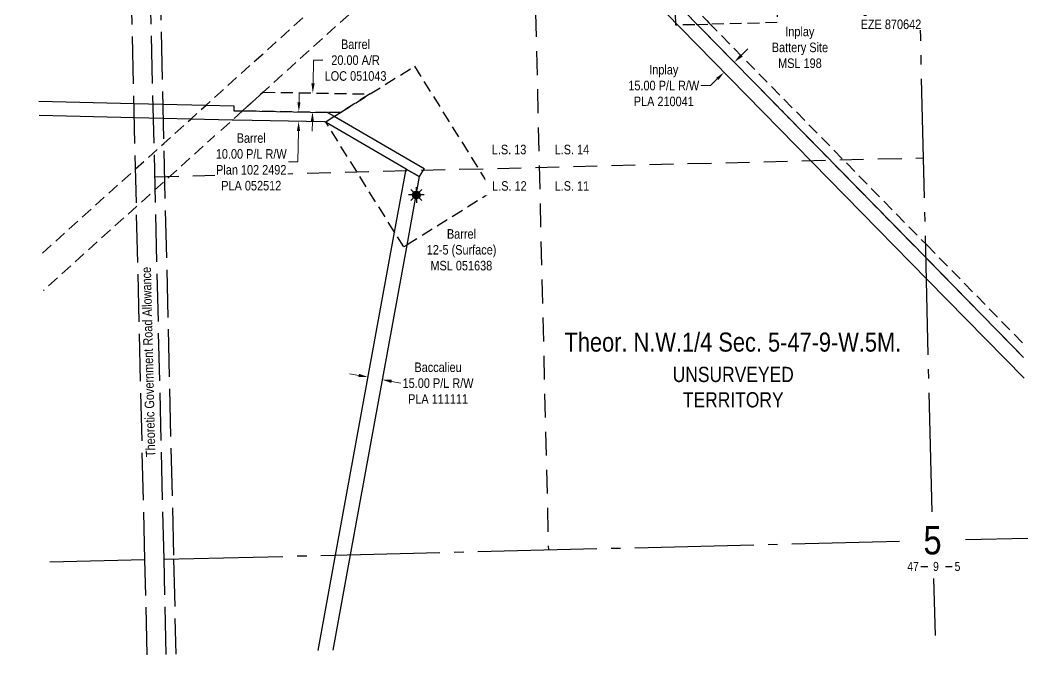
# Model space of a CAD drawing. Extents: x 611907 to 615855, y 5876327 to 5880015.
# Drawn here: x 614298 to 615357, y 5876327 to 5876994 of the extents above; entities that cross this region are included whole.
import ezdxf
from ezdxf.enums import TextEntityAlignment as Align

# ---------------------------------------------------------------- set-up
doc = ezdxf.new("R2010")
doc.units = 0
doc.header["$LTSCALE"] = 5
doc.header["$PDSIZE"] = 0.5
for name, pattern in [('foc-ACCESSROAD', [3.75, 2.5, -1.25]), ('foc-FLOWLINE', [3.75, 2.5, -1.25]), ('foc-LSD', [8, 5, -3]), ('foc-QUARTERLINE', [33, 25, -3, 2, -3]), ('foc-UNSURVEYED', [12.5, 10, -2.5])]:
    doc.linetypes.add(name, pattern=pattern)
doc.layers.get('Defpoints').update_dxf_attribs({"color": 9})
for name, color, linetype in [('10', 1, 'Continuous'), ('9', 3, 'Continuous'), ('C-FLOWLINE', 13, 'foc-FLOWLINE'), ('C-RW', 13, 'Continuous'), ('C-SYMBOL', 7, 'Continuous'), ('C-WS', 13, 'foc-ACCESSROAD'), ('C-WS-S', 8, 'Continuous'), ('F-AR', 190, 'foc-ACCESSROAD'), ('F-RW', 190, 'Continuous'), ('F-WS', 190, 'foc-ACCESSROAD'), ('L-QSEC', 8, 'foc-QUARTERLINE'), ('L-ROAD-T', 7, 'Continuous'), ('L-SECLBL', 7, 'Continuous'), ('L-SECTION-LSD', 7, 'foc-LSD'), ('L-UNS-T', 3, 'Continuous'), ('L-USEC', 7, 'foc-UNSURVEYED')]:
    doc.layers.add(name, color=color, linetype=linetype)
for name, color, linetype, lineweight in [('C-FLOWLINE-T', 13, 'Continuous', 9), ('C-RW-T', 13, 'Continuous', 9), ('C-WS-T', 13, 'Continuous', 9), ('F-AR-T', 190, 'Continuous', 9), ('F-EZE-T', 190, 'Continuous', 9), ('F-RW-T', 190, 'Continuous', 9), ('F-WS-T', 190, 'Continuous', 9)]:
    doc.layers.add(name, color=color, linetype=linetype, lineweight=lineweight)
doc.styles.add('100L', font='ARIALN.TTF', dxfattribs={"height": 11})
doc.styles.add('175L', font='ARIALN.TTF', dxfattribs={"height": 20})
doc.styles.add('80CG', font='ARIALN.TTF', dxfattribs={"height": 10})
doc.styles.add('80L', font='ARIALN.TTF', dxfattribs={"height": 10})
doc.styles.add('SIMPLEX', font='ARIALN.TTF')
doc.dimstyles.new('Compass 5 000', dxfattribs={"dimscale": 5, "dimtxt": 9, "dimasz": 2, "dimexe": 0.2, "dimexo": 0.0625, "dimgap": 0.5, "dimtad": 0, "dimtih": 1, "dimtoh": 1, "dimzin": 0, "dimdsep": 46, "dimtxsty": '80CG', "dimcen": 0.1, "dimse1": 1, "dimse2": 1, "dimclrd": 256, "dimclrt": 256, "dimaunit": 1, "dimadec": 4, "dimazin": 0, "dimtfac": 0.06, "dimtofl": 0, "dimtmove": 0, "dimatfit": 1, "dimfxl": 0.2, "dimtolj": 1, "dimtzin": 0, "dimlwd": -1, "dimarcsym": 0})

# ---------------------------------------------------------------- blocks, each defined once
blk = doc.blocks.new('*D443')
at = {"layer": 'Defpoints', "color": 0, "transparency": 16777216}
for p in [(615180, 5877079.6), (615123.3, 5877068), (615180.2, 5877069.6)]:
    blk.add_point(p, dxfattribs=at)
at = {"layer": 'F-EZE-T', "transparency": 16777216}
for p, q in [((615122.7, 5877088), (615122.4, 5877098)), ((615123.6, 5877058), (615125, 5877005.9)), ((615125, 5877005.9), (615135, 5877005.9))]:
    blk.add_line(p, q, dxfattribs=at)
for points in [[(615124.4, 5877088), (615121.1, 5877087.9), (615123, 5877078)], [(615125.2, 5877058), (615121.9, 5877057.9), (615123.3, 5877068)]]:
    blk.add_solid(points, dxfattribs=at)
at = {"layer": 'F-EZE-T', "transparency": 16777216, "insert": (615212.9, 5877005.9), "char_height": 10, "attachment_point": 5, "style": '80CG', "bg_fill": 3, "box_fill_scale": 1.1, "bg_fill_color": 256, "bg_fill_true_color": 13158600, "bg_fill_transparency": 0}
blk.add_mtext('\\A1;Fortis\\P10.00 Vegetation Control R/W\\PEZE 870642', dxfattribs=at)
blk = doc.blocks.new('*D444')
at = {"layer": 'Defpoints', "color": 0, "transparency": 16777216}
for p in [(614591.8, 5876917.3), (614605.4, 5876917.1), (614591.4, 5876897.3)]:
    blk.add_point(p, dxfattribs=at)
at = {"layer": 'F-AR-T', "transparency": 16777216}
for p, q in [((614605.6, 5876927.1), (614606, 5876951.6)), ((614606, 5876951.6), (614616, 5876951.6)), ((614604.9, 5876887), (614604.7, 5876877))]:
    blk.add_line(p, q, dxfattribs=at)
for points in [[(614603.9, 5876927.1), (614607.3, 5876927.1), (614605.4, 5876917.1)], [(614603.2, 5876887.1), (614606.6, 5876887), (614605.1, 5876897)]]:
    blk.add_solid(points, dxfattribs=at)
at = {"layer": 'F-AR-T', "transparency": 16777216, "insert": (614650.3, 5876951.6), "char_height": 10, "attachment_point": 5, "style": '80CG'}
blk.add_mtext('\\A1;Barrel\\P20.00 A/R^JLOC 051043', dxfattribs=at)
blk = doc.blocks.new('*D448')
at = {"layer": 'C-FLOWLINE-T', "transparency": 16777216}
for p, q in [((614590.9, 5876907.5), (614591.1, 5876917.5)), ((614590.3, 5876877.3), (614589.8, 5876844.7)), ((614589.8, 5876844.7), (614579.8, 5876844.7))]:
    blk.add_line(p, q, dxfattribs=at)
for points in [[(614589.2, 5876907.5), (614592.5, 5876907.4), (614590.7, 5876897.5)], [(614588.7, 5876877.3), (614592, 5876877.3), (614590.5, 5876887.3)]]:
    blk.add_solid(points, dxfattribs=at)
at = {"layer": 'Defpoints', "color": 0, "transparency": 16777216}
for p in [(614570.1, 5876897.8), (614569.9, 5876887.7), (614590.5, 5876887.3)]:
    blk.add_point(p, dxfattribs=at)
at = {"layer": 'C-FLOWLINE-T', "transparency": 16777216, "insert": (614540.7, 5876844.7), "char_height": 10, "attachment_point": 5, "style": '80CG', "bg_fill": 3, "box_fill_scale": 1.1, "bg_fill_color": 256, "bg_fill_true_color": 13158600, "bg_fill_transparency": 0}
blk.add_mtext('\\A1;Barrel\\P10.00 P/L R/W\\PPlan 102 2492\\PPLA 052512', dxfattribs=at)
blk = doc.blocks.new('*D449')
at = {"layer": 'Defpoints', "color": 0, "transparency": 16777216}
for p in [(614663, 5876616.1), (614677.8, 5876613.4), (614678.3, 5876615.9)]:
    blk.add_point(p, dxfattribs=at)
at = {"layer": 'F-RW-T', "transparency": 16777216}
for p, q in [((614653.6, 5876620.4), (614643.8, 5876622.2)), ((614688.1, 5876614.1), (614697.9, 5876612.3))]:
    blk.add_line(p, q, dxfattribs=at)
for points in [[(614653.9, 5876622.1), (614653.3, 5876618.8), (614663.5, 5876618.6)], [(614688.4, 5876615.8), (614687.8, 5876612.5), (614678.3, 5876615.9)]]:
    blk.add_solid(points, dxfattribs=at)
at = {"layer": 'F-RW-T', "transparency": 16777216, "insert": (614737, 5876612.3), "char_height": 10, "attachment_point": 5, "style": '80CG'}
blk.add_mtext('\\A1;Baccalieu\\P15.00 P/L R/W^JPLA 111111', dxfattribs=at)
blk = doc.blocks.new('*D451')
at = {"layer": 'C-RW-T', "transparency": 16777216}
for p, q in [((615055.4, 5876956.4), (615062.6, 5876963.4)), ((615030.4, 5876931.9), (615023.3, 5876924.9)), ((615023.3, 5876924.9), (615013.3, 5876924.9))]:
    blk.add_line(p, q, dxfattribs=at)
for points in [[(615054.3, 5876957.6), (615056.6, 5876955.2), (615048.3, 5876949.4)], [(615029.3, 5876933.1), (615031.6, 5876930.7), (615037.6, 5876938.9)]]:
    blk.add_solid(points, dxfattribs=at)
at = {"layer": 'Defpoints', "color": 0, "transparency": 16777216}
for p in [(615031.6, 5876966.4), (615020.9, 5876955.9), (615037.6, 5876938.9)]:
    blk.add_point(p, dxfattribs=at)
at = {"layer": 'C-RW-T', "transparency": 16777216, "insert": (614974.2, 5876924.9), "char_height": 10, "attachment_point": 5, "style": '80CG'}
blk.add_mtext('\\A1;Inplay\\P15.00 P/L R/W\\PPLA 210041', dxfattribs=at)
blk = doc.blocks.new('L-SECLBL')
at = {"layer": '9', "color": 7}
for p, q in [((-5.1, -27.8), (-12.3, -27.8)), ((20.7, -27.8), (13.5, -27.8))]:
    blk.add_line(p, q, dxfattribs=at)
at = {"layer": '10', "color": 2, "style": 'SIMPLEX'}
blk.add_attdef('SEC', text='', height=30, dxfattribs=at).set_placement((0, 0), align=Align.MIDDLE)
at = {"layer": '10', "color": 5, "style": '80L'}
blk.add_attdef('TWP', text='', height=9.5, dxfattribs=at).set_placement((-14.4, -27.4), align=Align.MIDDLE_RIGHT)
blk.add_attdef('RGE', text='', height=9.5, dxfattribs=at).set_placement((3.6, -27.4), align=Align.MIDDLE_CENTER)
blk.add_attdef('MER', text='', height=9.5, dxfattribs=at).set_placement((23.2, -27.4), align=Align.MIDDLE_LEFT)
blk = doc.blocks.new('GAS')
h = blk.add_hatch(color=255)
h.dxf.hatch_style = 1
edge = h.paths.add_edge_path()
edge.add_arc((0, 0), 0.9, 0, 360)
for p, q in [((-0.81, 0), (-1.62, 0)), ((-0.57, 0.57), (-1.14, 1.14)), ((0, 0.81), (0, 1.62)), ((0.57, 0.57), (1.14, 1.14)), ((1.62, 0), (0.81, 0)), ((-0.57, -0.57), (-1.14, -1.14)), ((0, -0.81), (0, -1.62)), ((1.14, -1.14), (0.57, -0.57))]:
    blk.add_line(p, q)
blk.add_circle((0, 0), 0.8)

msp = doc.modelspace()

# ---------------------------------------------------------------- linework, layer by layer
at = {"layer": 'C-FLOWLINE'}
for points in [[(614297.863, 5877733.302), (614401.433, 5877626.92), (614432.363, 5877595.151), (614579.531, 5877443.989), (614606.786, 5877415.994), (614611.84, 5877410.803), (614642.568, 5877379.24), (614743.716, 5877275.743), (614754.453, 5877264.746), (614777.415, 5877241.175), (614920.107, 5877095.09), (614987.048, 5877026.225), (614988.486, 5877024.745), (615019.428, 5876993.178), (615021.667, 5876990.894), (615250.491, 5876757.441), (615351.843, 5876654.037)], [(615352.198, 5876639.297), (615250.846, 5876742.702), (615012.24, 5876986.133), (615007.905, 5876990.555), (614987.412, 5877011.462), (614981.298, 5877017.7), (614763.83, 5877240.838), (614745.693, 5877259.454), (614734.961, 5877270.466), (614642.996, 5877364.833), (614612.263, 5877396.368), (614593.471, 5877415.65), (614579.851, 5877429.626), (614432.71, 5877580.609), (614401.781, 5877612.344), (614298.214, 5877718.614)]]:
    msp.add_lwpolyline(points, dxfattribs=at)
at = {"layer": 'C-RW'}
for points in [[(614298.213, 5877718.629), (614401.78, 5877612.359), (614432.71, 5877580.609), (614498.379, 5877513.224), (614565.087, 5877444.774), (614566.245, 5877414.944), (614580.49, 5877400.328), (614613.128, 5877366.837), (614643.873, 5877335.29), (614650.887, 5877328.092), (614678.973, 5877327.836), (614734.964, 5877270.473), (614745.696, 5877259.463), (614763.873, 5877240.839), (614981.32, 5877017.759), (614987.423, 5877011.494), (615007.907, 5876990.56), (615012.24, 5876986.133), (615250.845, 5876742.702), (615352.198, 5876639.297)], [(615352.726, 5876617.326), (615251.373, 5876720.735), (614991.742, 5876985.627), (614743.414, 5877240.332), (614732.597, 5877251.434), (614721.862, 5877262.445), (614672.625, 5877312.899), (614644.3, 5877313.158), (614613.777, 5877344.679), (614560.057, 5877399.782), (614551.173, 5877408.896), (614550.015, 5877438.727), (614480.867, 5877509.67), (614478.997, 5877511.59), (614477.921, 5877512.693), (614433.236, 5877558.551), (614402.306, 5877590.29), (614298.739, 5877696.573)], [(614317.531, 5876908.579), (614417.495, 5876906.098), (614447.685, 5876905.349), (614493.189, 5876904.218), (614522.549, 5876903.491), (614522.442, 5876898.495), (614531.476, 5876898.37), (614620.938, 5876896.727), (614628.007, 5876892.619), (614722.24, 5876837.873), (614717.195, 5876829.245), (614703.338, 5876837.109), (614619.361, 5876886.094), (614618.139, 5876886.807), (614522.24, 5876888.516), (614520.597, 5876888.557), (614477.072, 5876889.647), (614448.042, 5876890.375), (614417.851, 5876891.131), (614317.887, 5876893.636)]]:
    msp.add_lwpolyline(points, dxfattribs=at)
at = {"layer": 'C-WS'}
msp.add_lwpolyline([(615342.228, 5877053.943), (615242.303, 5877051.158), (615092.412, 5877046.976), (615093.488, 5876991.02), (615020.579, 5876989.222), (615006.817, 5876988.882), (614986.851, 5876988.39), (614986.323, 5877009.79), (614985.96, 5877024.553), (614984.222, 5877095.026), (615060.36, 5877096.904), (615203.882, 5877250.108), (615236.68, 5877285.118), (615312.007, 5877365.527), (615334.168, 5877389.181)], dxfattribs=at)
at = {"layer": 'F-AR', "flags": 128}
msp.add_lwpolyline([(614321.34, 5876748.852), (614419.136, 5876837.269), (614448.671, 5876863.971), (614477.072, 5876889.647), (614493.189, 5876904.218), (614603.518, 5877003.967), (614621.397, 5877045.747), (614618.811, 5877135.716), (614610.02, 5877476.444), (614639.998, 5877477.218), (614648.79, 5877136.489), (614652.452, 5877007.743), (614553.2, 5876918.01), (614531.476, 5876898.37), (614520.597, 5876888.557), (614449.612, 5876824.53), (614420.075, 5876797.889), (614322.274, 5876709.674)], dxfattribs=at)
at = {"layer": 'F-AR'}
msp.add_lwpolyline([(614665.566, 5876916.07), (614634.358, 5876896.594), (614620.938, 5876896.727), (614531.476, 5876898.37), (614553.2, 5876918.01), (614665.566, 5876916.07)], close=True, dxfattribs=at)
at = {"layer": 'F-RW'}
msp.add_lwpolyline([(614611.06, 5876331.21), (614629.375, 5876431.643), (614691.268, 5876770.937), (614703.338, 5876837.109), (614717.195, 5876829.245), (614704.065, 5876757.286), (614644.711, 5876432.02), (614626.39, 5876331.587)], dxfattribs=at)
at = {"layer": 'F-WS'}
msp.add_lwpolyline([(614704.065, 5876757.286), (614700.991, 5876755.367), (614691.745, 5876770.173), (614691.268, 5876770.937), (614619.361, 5876886.094), (614618.991, 5876886.687), (614628.007, 5876892.619), (614628.299, 5876892.812), (614634.358, 5876896.594), (614665.566, 5876916.07), (614712.251, 5876945.206), (614794.361, 5876813.639), (614704.701, 5876757.683), (614704.065, 5876757.286)], close=True, dxfattribs=at)
at = {"layer": 'L-QSEC'}
msp.add_line((615257.782, 5876407.116), (615259.223, 5876347.153), dxfattribs=at)
at = {"layer": 'L-QSEC', "flags": 128}
for points in [[(615256.101, 5876477.065), (615237.502, 5877250.943)], [(614449.029, 5876427.201), (615221.852, 5876446.225)], [(615291.087, 5876447.93), (615356.76, 5876449.546)], [(614428.925, 5876426.722), (614329.08, 5876424.265)]]:
    msp.add_lwpolyline(points, dxfattribs=at)
at = {"layer": 'L-SECTION-LSD'}
for p, q in [((614833.683, 5877240.94), (614852.925, 5876437.143)), ((614439.446, 5876829.059), (615247.162, 5876849.015))]:
    msp.add_line(p, q, dxfattribs=at)
at = {"layer": 'L-USEC'}
for p, q in [((614428.925, 5876426.722), (614409.761, 5877230.438)), ((614449.029, 5876427.201), (614429.864, 5877230.918)), ((614439.915, 5877231.185), (614459.08, 5876427.464)), ((614431.307, 5876326.788), (614428.925, 5876426.722)), ((614451.41, 5876327.283), (614449.029, 5876427.201)), ((614459.08, 5876427.464), (614461.461, 5876327.53))]:
    msp.add_line(p, q, dxfattribs=at)

# ---------------------------------------------------------------- block references
at = {"layer": 'C-WS-S', "color": 2, "xscale": 4.9980889, "yscale": 4.9980889, "zscale": 4.9980889}
msp.add_blockref('GAS', (614714.188, 5876809.977), dxfattribs=at)
at = {"layer": 'L-SECLBL', "color": 2, "xscale": 0.99961778, "yscale": 0.99961778, "zscale": 0.99961778}
msp.add_blockref('L-SECLBL', (615256.593, 5876447.08), dxfattribs=at).add_auto_attribs({'SEC': '5', 'TWP': '47', 'RGE': '9', 'MER': '5'})

# ---------------------------------------------------------------- texts
at = {"layer": 'C-SYMBOL', "color": 3, "style": '175L'}
msp.add_text('Theor. N.W.1/4 Sec. 5-47-9-W.5M.', height=19.99236, dxfattribs=at).set_placement((615046.782, 5876639.398), align=Align.BOTTOM_CENTER)
at = {"layer": 'C-WS-T', "insert": (615085.37, 5876986.716), "char_height": 9.99618, "attachment_point": 1, "style": '80L'}
msp.add_mtext_dynamic_manual_height_columns('\\pi16.526;Inplay\\P\\pi2.282;Battery Site \\P\\pi8.978;MSL 198', width=62.42051, gutter_width=50, heights=[0], dxfattribs=at)
at = {"layer": 'F-WS-T', "insert": (614724.009, 5876774.076), "char_height": 9.99618, "attachment_point": 1, "style": '80L'}
msp.add_mtext_dynamic_manual_height_columns('\\pi22.322;Barrel\\P\\pi1.1192;12-5 (Surface)\\P\\pi4.9684;MSL 051638', width=73.50722, gutter_width=50, heights=[0], dxfattribs=at)
at = {"layer": 'L-ROAD-T', "insert": (614427.628, 5876634.374), "char_height": 9.99618, "width": 212.4897, "attachment_point": 2, "rotation": 91.366247, "style": '80L'}
msp.add_mtext('Theoretic Government Road Allowance', dxfattribs=at)
at = {"layer": 'L-UNS-T', "color": 3, "insert": (615047.18, 5876607.982), "char_height": 15.99388, "attachment_point": 5, "style": '80L'}
msp.add_mtext_dynamic_manual_height_columns('UNSURVEYED TERRITORY', width=126.41375, gutter_width=47.5, heights=[0], dxfattribs=at)

# ---------------------------------------------------------------- dimensions: what is measured, and where the dimension line sits
at = {"layer": 'C-RW-T', "color": 2}
dim = msp.add_aligned_dim(p1=(615031.564, 5876966.418), p2=(615020.856, 5876955.923), distance=23.884, text='Inplay\\P15.00 P/L R/W\\PPLA 210041', dimstyle='Compass 5 000', dxfattribs=at)
dim.commit()
dim.dimension.update_dxf_attribs({"geometry": '*D451', "text_midpoint": (614974.205, 5876924.866)})
at = {"layer": 'F-RW-T'}
dim = msp.add_aligned_dim(p1=(614663.025, 5876616.111), p2=(614677.811, 5876613.412), distance=2.549, text='Baccalieu\\P15.00 P/L R/W^JPLA 111111', dimstyle='Compass 5 000', dxfattribs=at)
dim.commit()
dim.dimension.update_dxf_attribs({"geometry": '*D449', "text_midpoint": (614737.03, 5876612.33)})

# ---------------------------------------------------------------- next in the draw order: texts
at = {"layer": 'L-SECTION-LSD', "attachment_point": 1, "style": '100L', "bg_fill": 3, "box_fill_scale": 1.5, "bg_fill_color": 256, "bg_fill_transparency": 0}
for s, width, insert, char_height in [('\\pi1.9021;L.S. 13', 36.83422, (614791.57, 5876862.722), 9.99618), ('L.S. 14', 36.9982, (614859.504, 5876862.722), 9.9962), ('\\pi2.241;L.S. 12', 37.11172, (614791.57, 5876824.452), 9.99618), ('L.S. 11', 36.4495, (614859.504, 5876824.452), 9.9962)]:
    msp.add_mtext_dynamic_manual_height_columns(s, width=width, gutter_width=55, heights=[0], dxfattribs=dict(at, insert=insert, char_height=char_height))

# ---------------------------------------------------------------- next in the draw order: dimensions: what is measured, and where the dimension line sits
at = {"layer": 'C-FLOWLINE-T', "color": 2}
dim = msp.add_linear_dim(base=(614590.523, 5876887.299), p1=(614570.086, 5876897.837), p2=(614569.905, 5876887.666), angle=268.979018, text='Barrel\\P10.00 P/L R/W\\PPlan 102 2492\\PPLA 052512', dimstyle='Compass 5 000', override={"dimtfill": 1}, dxfattribs=at)
dim.commit()
dim.dimension.update_dxf_attribs({"geometry": '*D448', "text_midpoint": (614540.678, 5876844.705), "dimtype": 161})
at = {"layer": 'F-EZE-T'}
dim = msp.add_linear_dim(base=(615123.277, 5877067.976), p1=(615179.952, 5877079.567), p2=(615180.231, 5877069.565), angle=271.597999, text='Fortis\\P10.00 Vegetation Control R/W\\PEZE 870642', dimstyle='Compass 5 000', override={"dimtfill": 1}, dxfattribs=at)
dim.commit()
dim.dimension.update_dxf_attribs({"geometry": '*D443', "text_midpoint": (615212.942, 5877005.89), "dimtype": 161})

# ---------------------------------------------------------------- next in the draw order: dimensions: what is measured, and where the dimension line sits
at = {"layer": 'F-AR-T'}
dim = msp.add_linear_dim(base=(614605.419, 5876917.108), p1=(614591.429, 5876897.269), p2=(614591.775, 5876917.344), angle=89.011069, text='Barrel\\P20.00 A/R^JLOC 051043', dimstyle='Compass 5 000', dxfattribs=at)
dim.commit()
dim.dimension.update_dxf_attribs({"geometry": '*D444', "text_midpoint": (614650.315, 5876951.584), "dimtype": 161})

doc.saveas('drawing.dxf')
